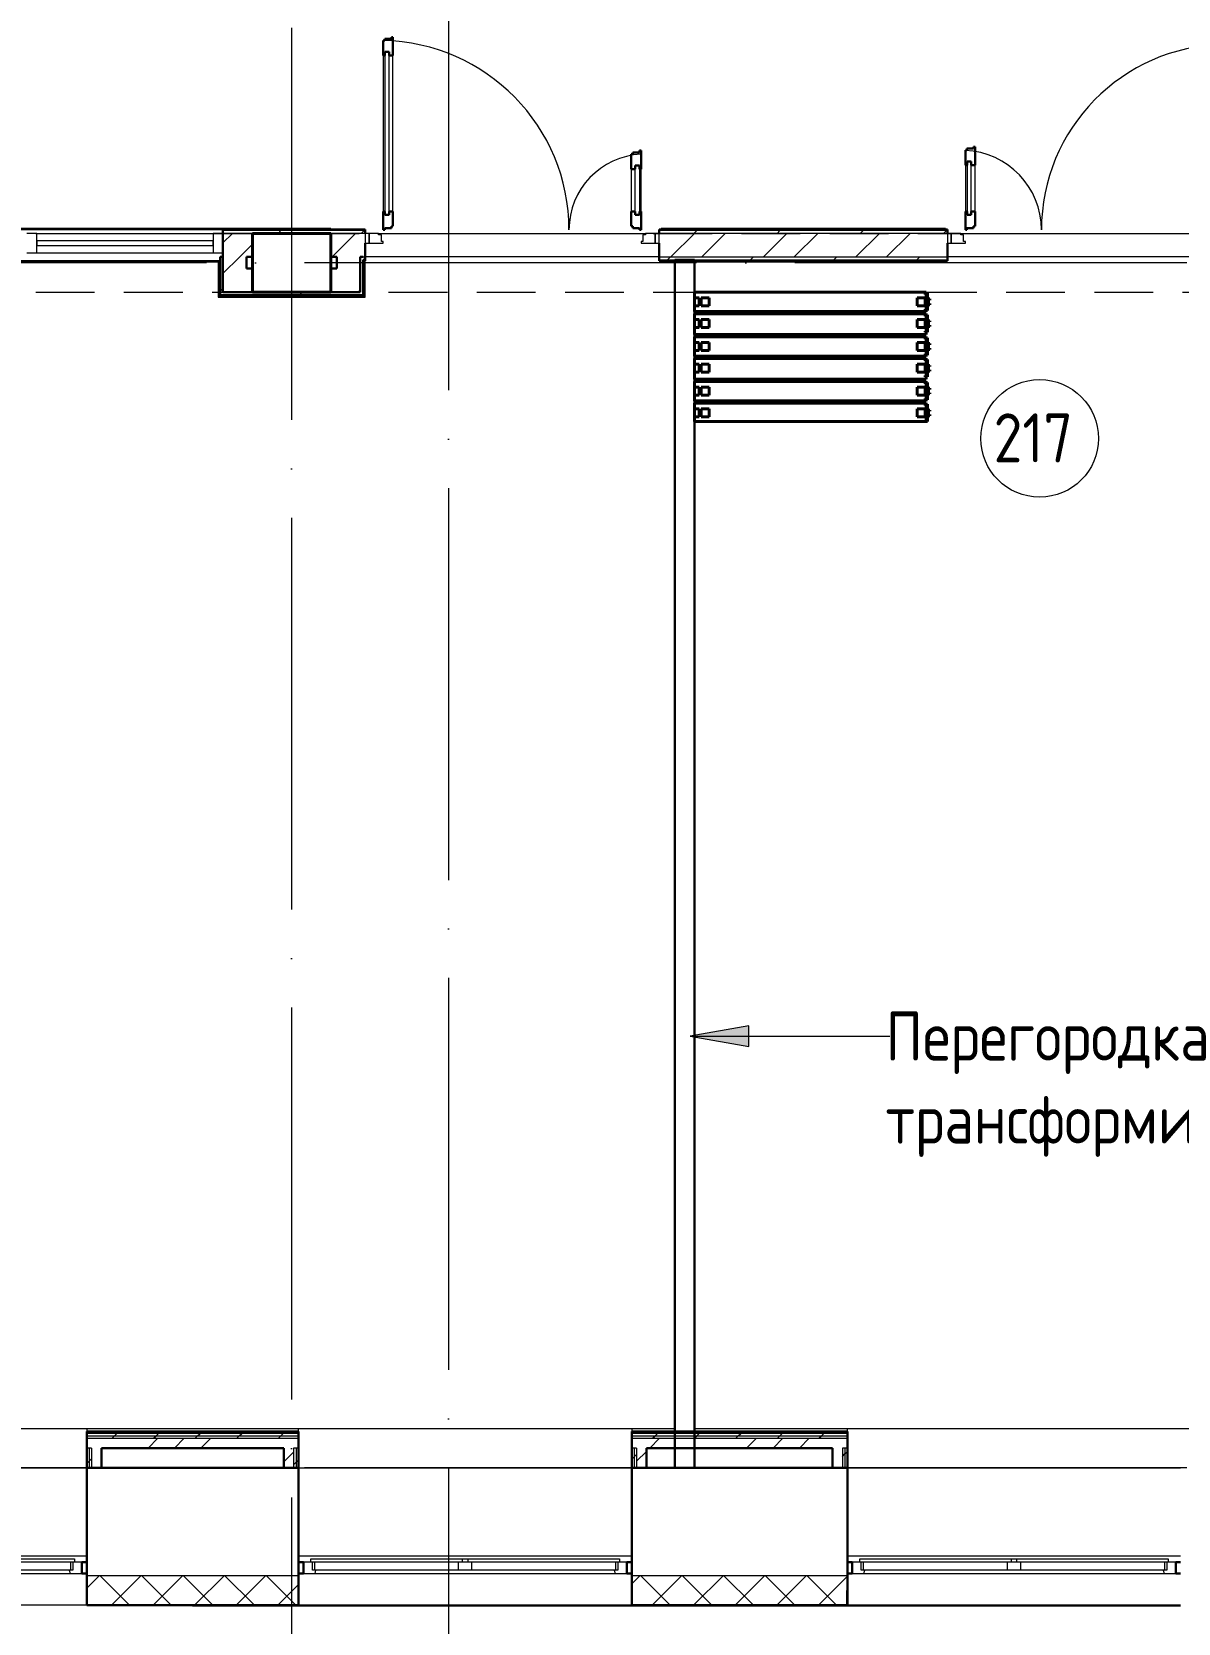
# Model space of a CAD drawing. Header units: millimetres. Extents: x -88595 to 880822, y -1054509 to -148035.
# Drawn here: x 306838 to 312686, y -283645 to -275523 of the extents above; entities that cross this region are included whole.
import ezdxf

# ---------------------------------------------------------------- set-up
doc = ezdxf.new("R2010")
doc.units = ezdxf.units.MM
doc.linetypes.add('ADSK_Линия сетки', pattern=[25, 20, -2.5, 0, -2.5])
doc.linetypes.add('ADSK_Сверху', pattern=[4.5, 3, -1.5])
for name, color, linetype, lineweight in [('_ Окна', 7, 'Continuous', 30), ('Аннотация', 7, 'Continuous', 20), ('Витраж', 7, 'Continuous', 9), ('Двери', 7, 'Continuous', 9), ('Линии', 7, 'Continuous', 9), ('Марки помещений', 7, 'Continuous', 20), ('Несущие колонны', 7, 'Continuous', 18), ('Обобщенные модели', 7, 'Continuous', 18), ('Оборудование', 7, 'Continuous', 18), ('Ограждение', 7, 'Continuous', 9), ('Окна', 7, 'Continuous', 9), ('Оси', 7, 'Continuous', 9), ('Панели витража', 7, 'Continuous', 9), ('Стены внутренние', 7, 'Continuous', 18), ('Стены наружные', 7, 'Continuous', 18), ('Стены штриховка', 7, 'Continuous', 9)]:
    doc.layers.add(name, color=color, linetype=linetype, lineweight=lineweight)
doc.layers.add('Двери открывание', color=7, linetype='Continuous', lineweight=9, true_color=0xc0c0c0)
doc.styles.add('GOST Common_2', font='GOST_Common.ttf', dxfattribs={"width": 0.9, "height": 350})

# ---------------------------------------------------------------- blocks, each defined once
blk = doc.blocks.new('2 этаж')
at = {"layer": 'Аннотация', "lineweight": 9}
blk.add_hatch(color=256, dxfattribs=at).paths.add_polyline_path([(339530.3, 647159), (339830.3, 647106.1), (339830.3, 647211.9)])
at = {"layer": '_ Окна', "lineweight": 18}
for p, q in [((336363.5, 644433.5), (336368.1, 644416.5)), ((336368.1, 644416.5), (336427.5, 644416.5)), ((336381.5, 644433.5), (336369.9, 644433.5)), ((336381.5, 644474.5), (336381.5, 644433.5)), ((336427.5, 644474.5), (336389.5, 644474.5)), ((336427.5, 644416.5), (336427.5, 644474.5)), ((337595.5, 644474.5), (337557.5, 644474.5)), ((337557.5, 644474.5), (337557.5, 644416.5)), ((337557.5, 644416.5), (337616.9, 644416.5)), ((337603.5, 644433.5), (337603.5, 644474.5)), ((337615.5, 644433.5), (337603.5, 644433.5)), ((337616.9, 644416.5), (337621.5, 644433.5)), ((339143.5, 644433.5), (339148.1, 644416.5)), ((339148.1, 644416.5), (339207.5, 644416.5)), ((339161.5, 644433.5), (339149.5, 644433.5)), ((339161.5, 644474.5), (339161.5, 644433.5)), ((339207.5, 644474.5), (339169.5, 644474.5)), ((339207.5, 644416.5), (339207.5, 644474.5)), ((340395.5, 644474.5), (340357.5, 644474.5)), ((340357.5, 644474.5), (340357.5, 644416.5)), ((340357.5, 644416.5), (340416.9, 644416.5)), ((340403.5, 644433.5), (340403.5, 644474.5)), ((340415.5, 644433.5), (340403.5, 644433.5)), ((340416.9, 644416.5), (340421.5, 644433.5)), ((341943.5, 644433.5), (341948.1, 644416.5)), ((341948.1, 644416.5), (342007.5, 644416.5)), ((341961.5, 644433.5), (341949.5, 644433.5)), ((341961.5, 644474.5), (341961.5, 644433.5)), ((342007.5, 644474.5), (341969.5, 644474.5)), ((342007.5, 644416.5), (342007.5, 644474.5))]:
    blk.add_line(p, q, dxfattribs=at)
at = {"layer": '_ Окна'}
for p, q in [((336452.5, 644474.5), (336427.5, 644474.5)), ((336427.5, 644474.5), (336427.5, 644416.5)), ((336427.5, 644416.5), (336452.5, 644416.5)), ((337557.5, 644474.5), (337532.5, 644474.5)), ((337532.5, 644416.5), (337557.5, 644416.5)), ((337557.5, 644416.5), (337557.5, 644474.5)), ((339232.5, 644474.5), (339207.5, 644474.5)), ((339207.5, 644474.5), (339207.5, 644416.5)), ((339207.5, 644416.5), (339232.5, 644416.5)), ((340357.5, 644474.5), (340332.5, 644474.5)), ((340332.5, 644416.5), (340357.5, 644416.5)), ((340357.5, 644416.5), (340357.5, 644474.5)), ((342032.5, 644474.5), (342007.5, 644474.5)), ((342007.5, 644474.5), (342007.5, 644416.5)), ((342007.5, 644416.5), (342032.5, 644416.5))]:
    blk.add_line(p, q, dxfattribs=at)
at = {"layer": 'Аннотация', "lineweight": 9}
for p, q in [((339830.3, 647211.9), (339530.3, 647159)), ((339830.3, 647106.1), (339830.3, 647211.9)), ((339530.3, 647159), (339830.3, 647106.1)), ((339530.3, 647159), (340550, 647159))]:
    blk.add_line(p, q, dxfattribs=at)
at = {"layer": 'Витраж', "lineweight": 18, "extrusion": (0, 0, -1)}
for p, q in [((336197.5, 651256.5), (336147.5, 651256.5)), ((336197.5, 651156.5), (336197.5, 651256.5)), ((336147.5, 651156.5), (336197.5, 651156.5))]:
    blk.add_line(p, q, dxfattribs=at)
at = {"layer": 'Витраж'}
for p, q in [((336197.5, 651256.5), (337097.5, 651256.5)), ((336197.5, 651156.5), (337097.5, 651156.5))]:
    blk.add_line(p, q, dxfattribs=at)
at = {"layer": 'Витраж', "lineweight": 18}
for p, q in [((337147.5, 651256.5), (337097.5, 651256.5)), ((337097.5, 651256.5), (337097.5, 651156.5)), ((337147.5, 651156.5), (337147.5, 651256.5)), ((337097.5, 651156.5), (337147.5, 651156.5))]:
    blk.add_line(p, q, dxfattribs=at)
at = {"layer": 'Двери', "lineweight": 30}
for p, q in [((337972.5, 652240.5), (337964.5, 652240.5)), ((337964.5, 652240.5), (337964.5, 652164.5)), ((338006.5, 652249.5), (337972.5, 652249.5)), ((337972.5, 652249.5), (337972.5, 652240.5)), ((338014.5, 652258.5), (338006.5, 652258.5)), ((338006.5, 652258.5), (338006.5, 652249.5)), ((338014.5, 652164.5), (338014.5, 652258.5)), ((337973.5, 652164.5), (337964.5, 652164.5)), ((337973.5, 652182.5), (337973.5, 652164.5)), ((337994.5, 652182.5), (337973.5, 652182.5)), ((337994.5, 652164.5), (337994.5, 652182.5)), ((338014.5, 652164.5), (337994.5, 652164.5)), ((339238.5, 651660.5), (339230.5, 651660.5)), ((339230.5, 651660.5), (339230.5, 651584.5)), ((339272.5, 651669.5), (339238.5, 651669.5)), ((339238.5, 651669.5), (339238.5, 651660.5)), ((339280.5, 651678.5), (339272.5, 651678.5)), ((339272.5, 651678.5), (339272.5, 651669.5)), ((339280.5, 651584.5), (339280.5, 651678.5)), ((340942.5, 651680.5), (340934.5, 651680.5)), ((340934.5, 651680.5), (340934.5, 651604.5)), ((340976.5, 651689.5), (340942.5, 651689.5)), ((340942.5, 651689.5), (340942.5, 651680.5)), ((340984.5, 651698.5), (340976.5, 651698.5)), ((340976.5, 651698.5), (340976.5, 651689.5)), ((340984.5, 651604.5), (340984.5, 651698.5)), ((339230.5, 651584.5), (339250.5, 651584.5)), ((339250.5, 651584.5), (339250.5, 651602.5)), ((339250.5, 651602.5), (339271.5, 651602.5)), ((339271.5, 651602.5), (339271.5, 651584.5)), ((339271.5, 651584.5), (339280.5, 651584.5)), ((340943.5, 651604.5), (340934.5, 651604.5)), ((340943.5, 651622.5), (340943.5, 651604.5)), ((340964.5, 651622.5), (340943.5, 651622.5)), ((340964.5, 651604.5), (340964.5, 651622.5)), ((340984.5, 651604.5), (340964.5, 651604.5)), ((337964.5, 651368.5), (337964.5, 651274.5)), ((337973.5, 651368.5), (337964.5, 651368.5)), ((337973.5, 651350.5), (337973.5, 651368.5)), ((337994.5, 651350.5), (337973.5, 651350.5)), ((337994.5, 651368.5), (337994.5, 651350.5)), ((338014.5, 651368.5), (337994.5, 651368.5)), ((338014.5, 651292.5), (338014.5, 651368.5)), ((339230.5, 651368.5), (339230.5, 651292.5)), ((339230.5, 651368.5), (339250.5, 651368.5)), ((339250.5, 651368.5), (339250.5, 651350.5)), ((339250.5, 651350.5), (339271.5, 651350.5)), ((339271.5, 651368.5), (339280.5, 651368.5)), ((339271.5, 651350.5), (339271.5, 651368.5)), ((339280.5, 651274.5), (339280.5, 651368.5)), ((340934.5, 651368.5), (340934.5, 651274.5)), ((340943.5, 651368.5), (340934.5, 651368.5)), ((340943.5, 651350.5), (340943.5, 651368.5)), ((340964.5, 651350.5), (340943.5, 651350.5)), ((340964.5, 651368.5), (340964.5, 651350.5)), ((340984.5, 651368.5), (340964.5, 651368.5)), ((340984.5, 651292.5), (340984.5, 651368.5)), ((337964.5, 651274.5), (337972.5, 651274.5)), ((337972.5, 651274.5), (337972.5, 651283.5)), ((337972.5, 651283.5), (338006.5, 651283.5)), ((338006.5, 651283.5), (338006.5, 651292.5)), ((338006.5, 651292.5), (338014.5, 651292.5)), ((339230.5, 651292.5), (339238.5, 651292.5)), ((339238.5, 651292.5), (339238.5, 651283.5)), ((339238.5, 651283.5), (339272.5, 651283.5)), ((339272.5, 651283.5), (339272.5, 651274.5)), ((339272.5, 651274.5), (339280.5, 651274.5)), ((340934.5, 651274.5), (340942.5, 651274.5)), ((340942.5, 651274.5), (340942.5, 651283.5)), ((340942.5, 651283.5), (340976.5, 651283.5)), ((340976.5, 651283.5), (340976.5, 651292.5)), ((340976.5, 651292.5), (340984.5, 651292.5))]:
    blk.add_line(p, q, dxfattribs=at)
at = {"layer": 'Двери'}
for p, q in [((337964.5, 652164.5), (337964.5, 651368.5)), ((337973.5, 652182.5), (337973.5, 651350.5)), ((337994.5, 652182.5), (337973.5, 652182.5)), ((337994.5, 651350.5), (337994.5, 652182.5)), ((338014.5, 651368.5), (338014.5, 652164.5)), ((339230.5, 651584.5), (339230.5, 651368.5)), ((339250.5, 651350.5), (339250.5, 651602.5)), ((339250.5, 651602.5), (339271.5, 651602.5)), ((339271.5, 651602.5), (339271.5, 651350.5)), ((339280.5, 651368.5), (339280.5, 651584.5)), ((340934.5, 651604.5), (340934.5, 651368.5)), ((340943.5, 651622.5), (340943.5, 651350.5)), ((340964.5, 651622.5), (340943.5, 651622.5)), ((340964.5, 651350.5), (340964.5, 651622.5)), ((340984.5, 651368.5), (340984.5, 651604.5)), ((337973.5, 651350.5), (337994.5, 651350.5)), ((339271.5, 651350.5), (339250.5, 651350.5)), ((340943.5, 651350.5), (340964.5, 651350.5)), ((337872.5, 651256.5), (337872.5, 651206.5)), ((337892.5, 651256.5), (337872.5, 651256.5)), ((337892.5, 651206.5), (337892.5, 651256.5)), ((337941.5, 651256.5), (337892.5, 651256.5)), ((337892.5, 651256.5), (337892.5, 651206.5)), ((337941.5, 651248.5), (337941.5, 651256.5)), ((337955.5, 651248.5), (337941.5, 651248.5)), ((337955.5, 651214.5), (337955.5, 651248.5)), ((339303.5, 651248.5), (339289.5, 651248.5)), ((339289.5, 651248.5), (339289.5, 651214.5)), ((339303.5, 651256.5), (339303.5, 651248.5)), ((339352.5, 651256.5), (339303.5, 651256.5)), ((339372.5, 651256.5), (339352.5, 651256.5)), ((339352.5, 651256.5), (339352.5, 651206.5)), ((339352.5, 651206.5), (339352.5, 651256.5)), ((339372.5, 651206.5), (339372.5, 651256.5)), ((340842.5, 651256.5), (340842.5, 651206.5)), ((340862.5, 651256.5), (340842.5, 651256.5)), ((340862.5, 651206.5), (340862.5, 651256.5)), ((340911.5, 651256.5), (340862.5, 651256.5)), ((340862.5, 651256.5), (340862.5, 651206.5)), ((340911.5, 651248.5), (340911.5, 651256.5)), ((340925.5, 651248.5), (340911.5, 651248.5)), ((340925.5, 651214.5), (340925.5, 651248.5)), ((337872.5, 651206.5), (337892.5, 651206.5)), ((337892.5, 651206.5), (337964.5, 651206.5)), ((337964.5, 651214.5), (337955.5, 651214.5)), ((337964.5, 651206.5), (337964.5, 651214.5)), ((339289.5, 651214.5), (339280.5, 651214.5)), ((339280.5, 651214.5), (339280.5, 651206.5)), ((339280.5, 651206.5), (339352.5, 651206.5)), ((339352.5, 651206.5), (339372.5, 651206.5)), ((340842.5, 651206.5), (340862.5, 651206.5)), ((340862.5, 651206.5), (340934.5, 651206.5)), ((340934.5, 651214.5), (340925.5, 651214.5)), ((340934.5, 651206.5), (340934.5, 651214.5))]:
    blk.add_line(p, q, dxfattribs=at)
at = {"layer": 'Двери открывание'}
for centre, radius, start, end in [((337946.5, 651274.5), 966, 0, 88.93231), ((342268.5, 651274.5), 946, 91.09026, 180), ((339298.5, 651274.5), 386, 92.67279, 180), ((340916.5, 651274.5), 406, 0, 87.45896)]:
    blk.add_arc(centre, radius, start, end, dxfattribs=at)
at = {"layer": 'Линии', "linetype": 'ADSK_Сверху', "ltscale": 100}
for p, q in [((311892.5, 651256.5), (345102.5, 651256.5)), ((311892.5, 650956.5), (345102.5, 650956.5))]:
    blk.add_line(p, q, dxfattribs=at)
at = {"layer": 'Марки помещений'}
blk.add_circle((341313.5, 650209.9), 300, dxfattribs=at)
at = {"layer": 'Несущие колонны', "lineweight": 40}
for p, q in [((337297.5, 651256.5), (337697.5, 651256.5)), ((337297.5, 650956.5), (337297.5, 651256.5)), ((337697.5, 651256.5), (337297.5, 651256.5)), ((337697.5, 651256.5), (337697.5, 650956.5)), ((337297.5, 651136.5), (337297.5, 650956.5)), ((337697.5, 650956.5), (337697.5, 651136.5)), ((337697.5, 650956.5), (337297.5, 650956.5)), ((337297.5, 650956.5), (337697.5, 650956.5))]:
    blk.add_line(p, q, dxfattribs=at)
at = {"layer": 'Несущие колонны'}
for p, q in [((337297.5, 651256.5), (337297.5, 651136.5)), ((337697.5, 651136.5), (337697.5, 651256.5))]:
    blk.add_line(p, q, dxfattribs=at)
at = {"layer": 'Обобщенные модели', "lineweight": 40}
for p, q in [((339552.5, 650956.5), (339552.5, 650857.2)), ((340735, 650956.5), (339552.5, 650956.5)), ((339575.9, 650927.3), (339552.5, 650927.3)), ((339552.5, 650927.3), (339552.5, 650886.4)), ((339575.9, 650886.4), (339575.9, 650927.3)), ((339628.4, 650927.3), (339587.5, 650927.3)), ((339587.5, 650927.3), (339587.5, 650886.4)), ((339628.4, 650886.4), (339628.4, 650927.3)), ((340729.1, 650927.3), (340688.2, 650927.3)), ((340688.2, 650927.3), (340688.2, 650886.4)), ((340740.8, 650950.7), (340729.1, 650950.7)), ((340729.1, 650950.7), (340729.1, 650944.8)), ((340729.1, 650944.8), (340735, 650944.8)), ((340729.1, 650886.4), (340729.1, 650927.3)), ((340735, 650857.2), (340735, 650956.5)), ((340735, 650944.8), (340735, 650868.9)), ((340740.8, 650921.5), (340740.8, 650950.7)), ((340752.5, 650921.5), (340740.8, 650921.5)), ((340746.7, 650898.1), (340746.7, 650915.6)), ((340746.7, 650915.6), (340752.5, 650915.6)), ((340752.5, 650898.1), (340746.7, 650898.1)), ((340752.5, 650915.6), (340752.5, 650921.5)), ((340752.5, 650892.3), (340752.5, 650898.1)), ((339552.5, 650886.4), (339575.9, 650886.4)), ((339552.5, 650857.2), (340735, 650857.2)), ((340735, 650845.5), (339552.5, 650845.5)), ((339552.5, 650845.5), (339552.5, 650740.4)), ((339575.9, 650816.3), (339552.5, 650816.3)), ((339552.5, 650816.3), (339552.5, 650775.4)), ((339575.9, 650775.4), (339575.9, 650816.3)), ((339587.5, 650886.4), (339628.4, 650886.4)), ((339628.4, 650816.3), (339587.5, 650816.3)), ((339587.5, 650816.3), (339587.5, 650775.4)), ((339628.4, 650775.4), (339628.4, 650816.3)), ((340688.2, 650886.4), (340729.1, 650886.4)), ((340729.1, 650816.3), (340688.2, 650816.3)), ((340688.2, 650816.3), (340688.2, 650775.4)), ((340735, 650868.9), (340729.1, 650868.9)), ((340729.1, 650868.9), (340729.1, 650863)), ((340729.1, 650863), (340740.8, 650863)), ((340740.8, 650839.7), (340729.1, 650839.7)), ((340729.1, 650839.7), (340729.1, 650833.8)), ((340729.1, 650833.8), (340735, 650833.8)), ((340729.1, 650775.4), (340729.1, 650816.3)), ((340735, 650740.4), (340735, 650845.5)), ((340735, 650833.8), (340735, 650757.9)), ((340740.8, 650863), (340740.8, 650892.3)), ((340740.8, 650892.3), (340752.5, 650892.3)), ((340740.8, 650810.5), (340740.8, 650839.7)), ((339552.5, 650775.4), (339575.9, 650775.4)), ((339552.5, 650740.4), (340735, 650740.4)), ((339587.5, 650775.4), (339628.4, 650775.4)), ((340688.2, 650775.4), (340729.1, 650775.4)), ((340735, 650757.9), (340729.1, 650757.9)), ((340729.1, 650757.9), (340729.1, 650752.1)), ((340729.1, 650752.1), (340740.8, 650752.1)), ((340752.5, 650810.5), (340740.8, 650810.5)), ((340740.8, 650752.1), (340740.8, 650781.3)), ((340740.8, 650781.3), (340752.5, 650781.3)), ((340746.7, 650787.1), (340746.7, 650804.6)), ((340746.7, 650804.6), (340752.5, 650804.6)), ((340752.5, 650787.1), (340746.7, 650787.1)), ((340752.5, 650804.6), (340752.5, 650810.5)), ((340752.5, 650781.3), (340752.5, 650787.1)), ((340735, 650728.7), (339552.5, 650728.7)), ((339552.5, 650728.7), (339552.5, 650629.4)), ((339575.9, 650699.5), (339552.5, 650699.5)), ((339552.5, 650699.5), (339552.5, 650658.6)), ((339552.5, 650658.6), (339575.9, 650658.6)), ((339575.9, 650658.6), (339575.9, 650699.5)), ((339628.4, 650699.5), (339587.5, 650699.5)), ((339587.5, 650699.5), (339587.5, 650658.6)), ((339587.5, 650658.6), (339628.4, 650658.6)), ((339628.4, 650658.6), (339628.4, 650699.5)), ((340729.1, 650699.5), (340688.2, 650699.5)), ((340688.2, 650699.5), (340688.2, 650658.6)), ((340688.2, 650658.6), (340729.1, 650658.6)), ((340740.8, 650722.8), (340729.1, 650722.8)), ((340729.1, 650722.8), (340729.1, 650717)), ((340729.1, 650717), (340735, 650717)), ((340729.1, 650658.6), (340729.1, 650699.5)), ((340735, 650629.4), (340735, 650728.7)), ((340735, 650717), (340735, 650641.1)), ((340740.8, 650693.6), (340740.8, 650722.8)), ((340752.5, 650693.6), (340740.8, 650693.6)), ((340740.8, 650635.2), (340740.8, 650664.4)), ((340740.8, 650664.4), (340752.5, 650664.4)), ((340746.7, 650670.3), (340746.7, 650687.8)), ((340746.7, 650687.8), (340752.5, 650687.8)), ((340752.5, 650670.3), (340746.7, 650670.3)), ((340752.5, 650687.8), (340752.5, 650693.6)), ((340752.5, 650664.4), (340752.5, 650670.3)), ((339552.5, 650629.4), (340735, 650629.4)), ((339552.5, 650617.7), (339552.5, 650512.6)), ((340735, 650617.7), (339552.5, 650617.7)), ((339575.9, 650588.5), (339552.5, 650588.5)), ((339552.5, 650588.5), (339552.5, 650547.6)), ((339575.9, 650547.6), (339575.9, 650588.5)), ((339628.4, 650588.5), (339587.5, 650588.5)), ((339587.5, 650588.5), (339587.5, 650547.6)), ((339628.4, 650547.6), (339628.4, 650588.5)), ((340729.1, 650588.5), (340688.2, 650588.5)), ((340688.2, 650588.5), (340688.2, 650547.6)), ((340735, 650641.1), (340729.1, 650641.1)), ((340729.1, 650641.1), (340729.1, 650635.2)), ((340729.1, 650635.2), (340740.8, 650635.2)), ((340740.8, 650611.9), (340729.1, 650611.9)), ((340729.1, 650611.9), (340729.1, 650606)), ((340729.1, 650606), (340735, 650606)), ((340729.1, 650547.6), (340729.1, 650588.5)), ((340735, 650512.6), (340735, 650617.7)), ((340735, 650606), (340735, 650530.1)), ((340740.8, 650582.7), (340740.8, 650611.9)), ((340752.5, 650582.7), (340740.8, 650582.7)), ((340746.7, 650559.3), (340746.7, 650576.8)), ((340746.7, 650576.8), (340752.5, 650576.8)), ((340752.5, 650576.8), (340752.5, 650582.7)), ((339552.5, 650547.6), (339575.9, 650547.6)), ((339552.5, 650512.6), (340735, 650512.6)), ((340735, 650500.9), (339552.5, 650500.9)), ((339552.5, 650500.9), (339552.5, 650401.6)), ((339587.5, 650547.6), (339628.4, 650547.6)), ((340688.2, 650547.6), (340729.1, 650547.6)), ((340735, 650530.1), (340729.1, 650530.1)), ((340729.1, 650530.1), (340729.1, 650524.2)), ((340729.1, 650524.2), (340740.8, 650524.2)), ((340740.8, 650495), (340729.1, 650495)), ((340729.1, 650495), (340729.1, 650489.2)), ((340735, 650401.6), (340735, 650500.9)), ((340740.8, 650524.2), (340740.8, 650553.4)), ((340740.8, 650553.4), (340752.5, 650553.4)), ((340740.8, 650465.8), (340740.8, 650495)), ((340752.5, 650559.3), (340746.7, 650559.3)), ((340752.5, 650553.4), (340752.5, 650559.3)), ((339575.9, 650471.7), (339552.5, 650471.7)), ((339552.5, 650471.7), (339552.5, 650430.8)), ((339552.5, 650430.8), (339575.9, 650430.8)), ((339575.9, 650430.8), (339575.9, 650471.7)), ((339628.4, 650471.7), (339587.5, 650471.7)), ((339587.5, 650471.7), (339587.5, 650430.8)), ((339587.5, 650430.8), (339628.4, 650430.8)), ((339628.4, 650430.8), (339628.4, 650471.7)), ((340729.1, 650471.7), (340688.2, 650471.7)), ((340688.2, 650471.7), (340688.2, 650430.8)), ((340688.2, 650430.8), (340729.1, 650430.8)), ((340729.1, 650489.2), (340735, 650489.2)), ((340729.1, 650430.8), (340729.1, 650471.7)), ((340735, 650413.3), (340729.1, 650413.3)), ((340729.1, 650413.3), (340729.1, 650407.4)), ((340735, 650489.2), (340735, 650413.3)), ((340752.5, 650465.8), (340740.8, 650465.8)), ((340740.8, 650407.4), (340740.8, 650436.6)), ((340740.8, 650436.6), (340752.5, 650436.6)), ((340746.7, 650442.5), (340746.7, 650460)), ((340746.7, 650460), (340752.5, 650460)), ((340752.5, 650442.5), (340746.7, 650442.5)), ((340752.5, 650460), (340752.5, 650465.8)), ((340752.5, 650436.6), (340752.5, 650442.5)), ((339552.5, 650401.6), (340735, 650401.6)), ((340735, 650389.9), (339552.5, 650389.9)), ((339552.5, 650389.9), (339552.5, 650296.4)), ((339575.9, 650360.7), (339552.5, 650360.7)), ((339552.5, 650360.7), (339552.5, 650319.8)), ((339575.9, 650319.8), (339575.9, 650360.7)), ((339628.4, 650360.7), (339587.5, 650360.7)), ((339587.5, 650360.7), (339587.5, 650319.8)), ((339628.4, 650319.8), (339628.4, 650360.7)), ((340729.1, 650360.7), (340688.2, 650360.7)), ((340688.2, 650360.7), (340688.2, 650319.8)), ((340729.1, 650407.4), (340740.8, 650407.4)), ((340740.8, 650384), (340729.1, 650384)), ((340729.1, 650384), (340729.1, 650378.2)), ((340729.1, 650378.2), (340735, 650378.2)), ((340729.1, 650319.8), (340729.1, 650360.7)), ((340735, 650296.4), (340735, 650389.9)), ((340735, 650378.2), (340735, 650302.3)), ((340740.8, 650354.8), (340740.8, 650384)), ((340752.5, 650354.8), (340740.8, 650354.8)), ((340746.7, 650331.5), (340746.7, 650349)), ((340746.7, 650349), (340752.5, 650349)), ((340752.5, 650331.5), (340746.7, 650331.5)), ((340752.5, 650349), (340752.5, 650354.8)), ((340752.5, 650325.6), (340752.5, 650331.5)), ((339552.5, 650319.8), (339575.9, 650319.8)), ((339552.5, 650296.4), (340735, 650296.4)), ((339587.5, 650319.8), (339628.4, 650319.8)), ((340688.2, 650319.8), (340729.1, 650319.8)), ((340735, 650302.3), (340729.1, 650302.3)), ((340729.1, 650302.3), (340729.1, 650296.4)), ((340729.1, 650296.4), (340740.8, 650296.4)), ((340740.8, 650296.4), (340740.8, 650325.6)), ((340740.8, 650325.6), (340752.5, 650325.6))]:
    blk.add_line(p, q, dxfattribs=at)
at = {"layer": 'Ограждение'}
for p, q in [((337697.5, 651281.5), (334092.5, 651281.5)), ((337697.5, 651281.5), (337697.5, 651276.5)), ((339382.5, 651276.5), (339382.5, 651281.5)), ((340832.5, 651281.5), (339382.5, 651281.5)), ((340832.5, 651281.5), (340832.5, 651276.5)), ((334127.5, 651111.5), (337122.5, 651111.5)), ((337122.5, 651111.5), (337127.5, 651116.5)), ((337122.5, 651111.5), (337122.5, 650931.5)), ((337872.5, 650931.5), (337872.5, 651116.5)), ((339382.5, 651111.5), (339382.5, 651116.5)), ((339382.5, 651111.5), (339452.5, 651111.5)), ((339552.5, 651111.5), (340832.5, 651111.5)), ((340832.5, 651116.5), (340832.5, 651111.5)), ((337122.5, 650931.5), (337127.5, 650936.5)), ((337122.5, 650931.5), (337872.5, 650931.5)), ((337872.5, 650931.5), (337867.5, 650936.5)), ((334122.5, 645156.5), (339452.5, 645156.5)), ((334752.5, 645156.5), (336452.5, 645156.5)), ((336452.5, 645156.5), (336452.5, 645141.5)), ((337532.5, 645141.5), (337532.5, 645156.5)), ((337532.5, 645156.5), (339232.5, 645156.5)), ((339232.5, 645156.5), (339232.5, 645141.5)), ((339552.5, 645156.5), (345082.5, 645156.5)), ((340332.5, 645141.5), (340332.5, 645156.5)), ((340332.5, 645156.5), (342032.5, 645156.5)), ((334752.5, 644956.5), (336452.5, 644956.5)), ((337532.5, 644956.5), (339232.5, 644956.5)), ((340332.5, 644956.5), (342032.5, 644956.5)), ((334752.5, 644506.5), (336452.5, 644506.5)), ((337532.5, 644506.5), (339232.5, 644506.5)), ((340332.5, 644506.5), (342032.5, 644506.5))]:
    blk.add_line(p, q, dxfattribs=at)
at = {"layer": 'Окна'}
for p, q in [((335617.5, 644491.5), (336389.5, 644491.5)), ((336389.5, 644491.5), (336389.5, 644474.5)), ((337595.5, 644491.5), (338367.5, 644491.5)), ((337595.5, 644474.5), (337595.5, 644491.5)), ((338367.5, 644491.5), (338397.5, 644491.5)), ((338367.5, 644491.5), (338367.5, 644474.5)), ((338397.5, 644491.5), (339169.5, 644491.5)), ((338397.5, 644474.5), (338397.5, 644491.5)), ((339169.5, 644491.5), (339169.5, 644474.5)), ((340395.5, 644491.5), (341167.5, 644491.5)), ((340395.5, 644474.5), (340395.5, 644491.5)), ((341167.5, 644491.5), (341197.5, 644491.5)), ((341167.5, 644491.5), (341167.5, 644474.5)), ((341197.5, 644491.5), (341969.5, 644491.5)), ((341197.5, 644474.5), (341197.5, 644491.5)), ((341969.5, 644491.5), (341969.5, 644474.5)), ((334836.9, 644416.5), (336368.1, 644416.5)), ((336389.5, 644474.5), (335617.5, 644474.5)), ((336369.5, 644433.5), (335637.5, 644433.5)), ((336369.5, 644474.5), (336369.5, 644433.5)), ((338367.5, 644474.5), (337595.5, 644474.5)), ((337615.5, 644433.5), (337615.5, 644474.5)), ((338347.5, 644433.5), (337615.5, 644433.5)), ((337616.9, 644416.5), (339148.1, 644416.5)), ((338347.5, 644474.5), (338347.5, 644433.5)), ((338417.5, 644433.5), (338347.5, 644433.5)), ((338397.5, 644474.5), (338367.5, 644474.5)), ((339169.5, 644474.5), (338397.5, 644474.5)), ((338417.5, 644433.5), (338417.5, 644474.5)), ((339149.5, 644433.5), (338417.5, 644433.5)), ((339149.5, 644474.5), (339149.5, 644433.5)), ((341167.5, 644474.5), (340395.5, 644474.5)), ((340415.5, 644433.5), (340415.5, 644474.5)), ((341147.5, 644433.5), (340415.5, 644433.5)), ((340416.9, 644416.5), (341948.1, 644416.5)), ((341147.5, 644474.5), (341147.5, 644433.5)), ((341217.5, 644433.5), (341147.5, 644433.5)), ((341197.5, 644474.5), (341167.5, 644474.5)), ((341969.5, 644474.5), (341197.5, 644474.5)), ((341217.5, 644433.5), (341217.5, 644474.5)), ((341949.5, 644433.5), (341217.5, 644433.5)), ((341949.5, 644474.5), (341949.5, 644433.5))]:
    blk.add_line(p, q, dxfattribs=at)
at = {"layer": 'Оси', "linetype": 'ADSK_Линия сетки', "ltscale": 100}
for p, q in [((337497.5, 697307.1), (337497.5, 632600.4)), ((338297.5, 662456.5), (338297.5, 631330.4)), ((364564.8, 651106.5), (287587.4, 651106.5)), ((364564.8, 644956.5), (287625.2, 644956.5))]:
    blk.add_line(p, q, dxfattribs=at)
at = {"layer": 'Панели витража', "lineweight": 18}
for p, q in [((337097.5, 651219), (336197.5, 651219)), ((336197.5, 651219), (336197.5, 651194)), ((336197.5, 651194), (337097.5, 651194)), ((337097.5, 651194), (337097.5, 651219))]:
    blk.add_line(p, q, dxfattribs=at)
at = {"layer": 'Стены внутренние', "lineweight": 30}
for p, q in [((336452.5, 644956.5), (336452.5, 644254.5)), ((337457.5, 644956.5), (336527.5, 644956.5)), ((337532.5, 644254.5), (337532.5, 644956.5)), ((339232.5, 644956.5), (339232.5, 644254.5)), ((340257.5, 644956.5), (339307.5, 644956.5)), ((340332.5, 644254.5), (340332.5, 644956.5)), ((336452.5, 644254.5), (337532.5, 644254.5)), ((339232.5, 644254.5), (340332.5, 644254.5))]:
    blk.add_line(p, q, dxfattribs=at)
at = {"layer": 'Стены внутренние'}
for p, q in [((336452.5, 644406.5), (337532.5, 644406.5)), ((339232.5, 644406.5), (340332.5, 644406.5)), ((336452.5, 644254.5), (334752.5, 644254.5)), ((339232.5, 644254.5), (337532.5, 644254.5)), ((342032.5, 644254.5), (340332.5, 644254.5))]:
    blk.add_line(p, q, dxfattribs=at)
at = {"layer": 'Стены внутренние', "linetype": 'Continuous', "lineweight": 9}
for p, q in [((336452.5, 644341), (336518, 644406.5)), ((336669.6, 644256.5), (336519.6, 644406.5)), ((336580.1, 644256.5), (336730.1, 644406.5)), ((336881.7, 644256.5), (336731.7, 644406.5)), ((336792.2, 644256.5), (336942.2, 644406.5)), ((337093.8, 644256.5), (336943.8, 644406.5)), ((337004.4, 644256.5), (337154.4, 644406.5)), ((337305.9, 644256.5), (337155.9, 644406.5)), ((337216.5, 644256.5), (337366.5, 644406.5)), ((337518.1, 644256.5), (337368.1, 644406.5)), ((339232.5, 644363.3), (339275.7, 644406.5)), ((339427.3, 644256.5), (339277.3, 644406.5)), ((339337.8, 644256.5), (339487.8, 644406.5)), ((339639.4, 644256.5), (339489.4, 644406.5)), ((339549.9, 644256.5), (339699.9, 644406.5)), ((339851.5, 644256.5), (339701.5, 644406.5)), ((339762.1, 644256.5), (339912.1, 644406.5)), ((340063.7, 644256.5), (339913.7, 644406.5)), ((339974.2, 644256.5), (340124.2, 644406.5)), ((340275.8, 644256.5), (340125.8, 644406.5)), ((340186.3, 644256.5), (340332.5, 644402.7)), ((337428.6, 644256.5), (337532.5, 644360.4)), ((336457.4, 644256.5), (336454.5, 644259.4)), ((339345.5, 644254.5), (339345.5, 644254.5)), ((339954, 644254.5), (339952.8, 644256.5)), ((340188.3, 644255), (340187.4, 644256.5))]:
    blk.add_line(p, q, dxfattribs=at)
at = {"layer": 'Стены наружные'}
for p, q in [((334247.5, 651276.5), (337147.5, 651276.5)), ((337297.5, 651136.5), (337297.5, 651256.5)), ((337697.5, 651256.5), (337697.5, 651136.5)), ((337941.5, 651256.5), (339303.5, 651256.5)), ((340911.5, 651256.5), (342273.5, 651256.5)), ((337127.5, 651116.5), (334247.5, 651116.5)), ((339372.5, 651136.5), (337872.5, 651136.5)), ((342342.5, 651136.5), (340842.5, 651136.5)), ((336992.5, 644249.5), (336992.5, 644254.5)), ((342032.5, 644249.5), (336992.5, 644249.5)), ((337532.5, 644254.5), (339232.5, 644254.5)), ((337532.5, 644254.5), (337532.5, 644249.5)), ((339232.5, 644249.5), (339232.5, 644254.5)), ((339817.5, 644249.5), (339817.5, 644254.5)), ((340332.5, 644254.5), (340332.5, 644249.5))]:
    blk.add_line(p, q, dxfattribs=at)
at = {"layer": 'Стены наружные', "lineweight": 30}
for p, q in [((337147.5, 650956.5), (337147.5, 651276.5)), ((337872.5, 651276.5), (337147.5, 651276.5)), ((337297.5, 651256.5), (337697.5, 651256.5)), ((337872.5, 651256.5), (337872.5, 651276.5)), ((339372.5, 651276.5), (339372.5, 651256.5)), ((340842.5, 651276.5), (339372.5, 651276.5)), ((340842.5, 651256.5), (340842.5, 651276.5)), ((337872.5, 651116.5), (337872.5, 651206.5)), ((339372.5, 651206.5), (339372.5, 651116.5)), ((340842.5, 651116.5), (340842.5, 651206.5)), ((337132.5, 651116.5), (337127.5, 651116.5)), ((337127.5, 651116.5), (337127.5, 650936.5)), ((337147.5, 651136.5), (337132.5, 651136.5)), ((337132.5, 650941.5), (337132.5, 651136.5)), ((337267.5, 651136.5), (337297.5, 651136.5)), ((337267.5, 651076.5), (337267.5, 651136.5)), ((337297.5, 651076.5), (337267.5, 651076.5)), ((337297.5, 650956.5), (337297.5, 651076.5)), ((337697.5, 651136.5), (337727.5, 651136.5)), ((337727.5, 651076.5), (337697.5, 651076.5)), ((337697.5, 651076.5), (337697.5, 650956.5)), ((337727.5, 651136.5), (337727.5, 651076.5)), ((337847.5, 651136.5), (337862.5, 651136.5)), ((337847.5, 650956.5), (337847.5, 651136.5)), ((337862.5, 651121.5), (337867.5, 651121.5)), ((337862.5, 650941.5), (337862.5, 651121.5)), ((337867.5, 651116.5), (337872.5, 651116.5)), ((337867.5, 650936.5), (337867.5, 651116.5)), ((339372.5, 651116.5), (340842.5, 651116.5)), ((339452.5, 651121.5), (339452.5, 644956.5)), ((339552.5, 651121.5), (339452.5, 651121.5)), ((339552.5, 644956.5), (339552.5, 651121.5)), ((337127.5, 650936.5), (337867.5, 650936.5)), ((337132.5, 650941.5), (337862.5, 650941.5)), ((337147.5, 650956.5), (337847.5, 650956.5)), ((337532.5, 645141.5), (336452.5, 645141.5)), ((336452.5, 645141.5), (336452.5, 645136.5)), ((336452.5, 645136.5), (336452.5, 644956.5)), ((336452.5, 645136.5), (337532.5, 645136.5)), ((337532.5, 645136.5), (336452.5, 645136.5)), ((337532.5, 645136.5), (337532.5, 645141.5)), ((337532.5, 644956.5), (337532.5, 645136.5)), ((340332.5, 645141.5), (339232.5, 645141.5)), ((339232.5, 645141.5), (339232.5, 645136.5)), ((339232.5, 645136.5), (339232.5, 644956.5)), ((339232.5, 645136.5), (340332.5, 645136.5)), ((340332.5, 645136.5), (339232.5, 645136.5)), ((340332.5, 645136.5), (340332.5, 645141.5)), ((340332.5, 644956.5), (340332.5, 645136.5)), ((336527.5, 645056.5), (337457.5, 645056.5)), ((336527.5, 644956.5), (336527.5, 645056.5)), ((337457.5, 645056.5), (337457.5, 644956.5)), ((339307.5, 645056.5), (340257.5, 645056.5)), ((339307.5, 644956.5), (339307.5, 645056.5)), ((340257.5, 645056.5), (340257.5, 644956.5)), ((336452.5, 644956.5), (336527.5, 644956.5)), ((337457.5, 644956.5), (337532.5, 644956.5)), ((339232.5, 644956.5), (339307.5, 644956.5)), ((340257.5, 644956.5), (340332.5, 644956.5))]:
    blk.add_line(p, q, dxfattribs=at)
at = {"layer": 'Стены наружные', "linetype": 'Continuous', "lineweight": 9}
for p, q in [((337147.5, 651208.6), (337195.5, 651256.5)), ((337160.4, 651271.5), (337165.4, 651276.5)), ((337231.1, 651271.5), (337236.1, 651276.5)), ((337301.8, 651271.5), (337306.8, 651276.5)), ((337372.6, 651271.5), (337377.6, 651276.5)), ((337428.3, 651256.5), (337443.3, 651271.5)), ((337443.3, 651271.5), (337448.3, 651276.5)), ((337514, 651271.5), (337519, 651276.5)), ((337584.7, 651271.5), (337589.7, 651276.5)), ((337655.4, 651271.5), (337660.4, 651276.5)), ((337704.1, 651136.5), (337824.1, 651256.5)), ((337726.1, 651271.5), (337731.1, 651276.5)), ((337796.8, 651271.5), (337801.8, 651276.5)), ((337852.5, 651256.5), (337867.5, 651271.5)), ((337867.5, 651271.5), (337872.5, 651276.5)), ((339423.2, 651271.5), (339428.2, 651276.5)), ((339432.8, 651136.5), (339552.8, 651256.5)), ((339493.9, 651271.5), (339498.9, 651276.5)), ((339549.6, 651256.5), (339564.6, 651271.5)), ((339564.6, 651271.5), (339569.6, 651276.5)), ((339589.9, 651136.5), (339709.9, 651256.5)), ((339635.3, 651271.5), (339640.3, 651276.5)), ((339706, 651271.5), (339711, 651276.5)), ((339776.7, 651271.5), (339781.7, 651276.5)), ((339847.4, 651271.5), (339852.4, 651276.5)), ((339904.2, 651136.5), (340024.2, 651256.5)), ((339918.1, 651271.5), (339923.1, 651276.5)), ((339973.9, 651256.5), (339988.9, 651271.5)), ((339988.9, 651271.5), (339993.9, 651276.5)), ((340059.6, 651271.5), (340064.6, 651276.5)), ((340061.4, 651136.5), (340181.4, 651256.5)), ((340130.3, 651271.5), (340135.3, 651276.5)), ((340201, 651271.5), (340206, 651276.5)), ((340271.7, 651271.5), (340276.7, 651276.5)), ((340342.4, 651271.5), (340347.4, 651276.5)), ((340375.7, 651136.5), (340495.7, 651256.5)), ((340398.1, 651256.5), (340413.1, 651271.5)), ((340413.1, 651271.5), (340418.1, 651276.5)), ((340483.8, 651271.5), (340488.8, 651276.5)), ((340532.9, 651136.5), (340652.9, 651256.5)), ((340554.5, 651271.5), (340559.5, 651276.5)), ((340625.3, 651271.5), (340630.3, 651276.5)), ((340696, 651271.5), (340701, 651276.5)), ((340766.7, 651271.5), (340771.7, 651276.5)), ((340822.4, 651256.5), (340837.4, 651271.5)), ((340837.4, 651271.5), (340842.4, 651276.5)), ((337232.6, 651136.5), (337297.5, 651201.4)), ((337127.5, 651097.2), (337132.5, 651102.2)), ((337147.5, 651051.4), (337232.6, 651136.5)), ((339409.6, 651116.5), (339414.6, 651121.5)), ((339414.6, 651121.5), (339429.6, 651136.5)), ((339480.3, 651116.5), (339485.3, 651121.5)), ((339551, 651116.5), (339556, 651121.5)), ((339621.7, 651116.5), (339626.7, 651121.5)), ((339692.4, 651116.5), (339697.4, 651121.5)), ((339763.1, 651116.5), (339768.1, 651121.5)), ((339833.9, 651116.5), (339838.9, 651121.5)), ((339838.9, 651121.5), (339853.9, 651136.5)), ((339904.6, 651116.5), (339909.6, 651121.5)), ((339975.3, 651116.5), (339980.3, 651121.5)), ((340046, 651116.5), (340051, 651121.5)), ((340116.7, 651116.5), (340121.7, 651121.5)), ((340187.4, 651116.5), (340192.4, 651121.5)), ((340258.1, 651116.5), (340263.1, 651121.5)), ((340263.1, 651121.5), (340278.1, 651136.5)), ((340328.8, 651116.5), (340333.8, 651121.5)), ((340399.5, 651116.5), (340404.5, 651121.5)), ((340470.3, 651116.5), (340475.3, 651121.5)), ((340541, 651116.5), (340546, 651121.5)), ((340611.7, 651116.5), (340616.7, 651121.5)), ((340682.4, 651116.5), (340687.4, 651121.5)), ((340687.4, 651121.5), (340702.4, 651136.5)), ((340753.1, 651116.5), (340758.1, 651121.5)), ((340823.8, 651116.5), (340828.8, 651121.5)), ((337127.5, 651026.4), (337132.5, 651031.4)), ((337862.5, 651054.3), (337867.5, 651059.3)), ((337862.5, 650983.6), (337867.5, 650988.6)), ((337127.5, 650955.7), (337132.5, 650960.7)), ((337132.5, 650960.7), (337147.5, 650975.7)), ((337179, 650936.5), (337184, 650941.5)), ((337249.7, 650936.5), (337254.7, 650941.5)), ((337320.4, 650936.5), (337325.4, 650941.5)), ((337391.1, 650936.5), (337396.1, 650941.5)), ((337461.8, 650936.5), (337466.8, 650941.5)), ((337532.5, 650936.5), (337537.5, 650941.5)), ((337537.5, 650941.5), (337552.5, 650956.5)), ((337603.2, 650936.5), (337608.2, 650941.5)), ((337674, 650936.5), (337679, 650941.5)), ((337744.7, 650936.5), (337749.7, 650941.5)), ((337815.4, 650936.5), (337820.4, 650941.5)), ((337838.4, 650956.5), (337847.5, 650965.6)), ((336470.2, 645136.5), (336475.2, 645141.5)), ((336540.9, 645136.5), (336545.9, 645141.5)), ((336594.1, 645119), (336606.6, 645131.5)), ((336611.6, 645136.5), (336616.6, 645141.5)), ((336682.3, 645136.5), (336687.3, 645141.5)), ((336753, 645136.5), (336758, 645141.5)), ((336806.2, 645119), (336818.7, 645131.5)), ((336818.7, 645131.5), (336823.7, 645136.5)), ((336823.7, 645136.5), (336828.7, 645141.5)), ((336894.4, 645136.5), (336899.4, 645141.5)), ((336965.1, 645136.5), (336970.1, 645141.5)), ((337018.3, 645119), (337030.8, 645131.5)), ((337035.8, 645136.5), (337040.8, 645141.5)), ((337106.5, 645136.5), (337111.5, 645141.5)), ((337177.3, 645136.5), (337182.3, 645141.5)), ((337230.5, 645119), (337243, 645131.5)), ((337243, 645131.5), (337248, 645136.5)), ((337248, 645136.5), (337253, 645141.5)), ((337318.7, 645136.5), (337323.7, 645141.5)), ((337389.4, 645136.5), (337394.4, 645141.5)), ((337442.6, 645119), (337455.1, 645131.5)), ((337460.1, 645136.5), (337465.1, 645141.5)), ((337530.8, 645136.5), (337532.5, 645138.2)), ((339232.5, 645141.1), (339232.9, 645141.5)), ((339298.6, 645136.5), (339303.6, 645141.5)), ((339351.8, 645119), (339364.3, 645131.5)), ((339364.3, 645131.5), (339369.3, 645136.5)), ((339369.3, 645136.5), (339374.3, 645141.5)), ((339440, 645136.5), (339445, 645141.5)), ((339510.7, 645136.5), (339515.7, 645141.5)), ((339563.9, 645119), (339576.4, 645131.5)), ((339581.4, 645136.5), (339586.4, 645141.5)), ((339652.1, 645136.5), (339657.1, 645141.5)), ((339722.8, 645136.5), (339727.8, 645141.5)), ((339776.1, 645119), (339788.6, 645131.5)), ((339788.6, 645131.5), (339793.6, 645136.5)), ((339793.6, 645136.5), (339798.6, 645141.5)), ((339864.3, 645136.5), (339869.3, 645141.5)), ((339935, 645136.5), (339940, 645141.5)), ((339988.2, 645119), (340000.7, 645131.5)), ((340005.7, 645136.5), (340010.7, 645141.5)), ((340076.4, 645136.5), (340081.4, 645141.5)), ((340147.1, 645136.5), (340152.1, 645141.5)), ((340200.3, 645119), (340212.8, 645131.5)), ((340212.8, 645131.5), (340217.8, 645136.5)), ((340217.8, 645136.5), (340222.8, 645141.5)), ((340288.5, 645136.5), (340293.5, 645141.5)), ((336581.6, 645106.5), (336594.1, 645119)), ((336765, 645056.5), (336815, 645106.5)), ((336793.7, 645106.5), (336806.2, 645119)), ((336900, 645056.5), (336950, 645106.5)), ((337005.8, 645106.5), (337018.3, 645119)), ((337034.9, 645056.5), (337084.9, 645106.5)), ((337218, 645106.5), (337230.5, 645119)), ((337430.1, 645106.5), (337442.6, 645119)), ((337528.4, 645056.5), (337532.5, 645060.6)), ((339232.5, 645099.1), (339239.9, 645106.5)), ((339324.9, 645056.5), (339374.9, 645106.5)), ((339339.3, 645106.5), (339351.8, 645119)), ((339551.4, 645106.5), (339563.9, 645119)), ((339763.6, 645106.5), (339776.1, 645119)), ((339818.3, 645056.5), (339868.3, 645106.5)), ((339953.3, 645056.5), (340003.3, 645106.5)), ((339975.7, 645106.5), (339988.2, 645119)), ((340088.2, 645056.5), (340138.2, 645106.5)), ((340187.8, 645106.5), (340200.3, 645119)), ((336452.5, 644977.4), (336465, 644989.9)), ((336465, 644989.9), (336477.5, 645002.4)), ((337457.5, 644985.6), (337507.5, 645035.6)), ((337507.5, 644971.8), (337520, 644984.3)), ((337520, 644984.3), (337532.5, 644996.8)), ((339232.5, 644999.7), (339245, 645012.2)), ((339245, 645012.2), (339257.5, 645024.7)), ((339257.5, 644989.1), (339307.5, 645039.1)), ((340307.5, 645014.1), (340320, 645026.6)), ((340320, 645026.6), (340332.5, 645039.1))]:
    blk.add_line(p, q, dxfattribs=at)
at = {"layer": 'Стены штриховка'}
for p, q in [((337872.5, 651271.5), (337147.5, 651271.5)), ((337297.5, 651256.5), (337147.5, 651256.5)), ((337872.5, 651256.5), (337697.5, 651256.5)), ((340842.5, 651271.5), (339372.5, 651271.5)), ((340842.5, 651256.5), (339372.5, 651256.5)), ((337862.5, 651136.5), (337872.5, 651136.5)), ((337867.5, 651121.5), (337872.5, 651121.5)), ((339372.5, 651136.5), (340842.5, 651136.5)), ((339372.5, 651121.5), (340842.5, 651121.5)), ((337532.5, 645131.5), (336452.5, 645131.5)), ((340332.5, 645131.5), (339232.5, 645131.5)), ((336452.5, 645119), (337532.5, 645119)), ((336452.5, 645106.5), (337532.5, 645106.5)), ((336477.5, 645056.5), (336452.5, 645056.5)), ((336465, 645056.5), (336465, 644956.5)), ((336477.5, 645056.5), (336477.5, 644956.5)), ((337532.5, 645056.5), (337507.5, 645056.5)), ((337507.5, 645056.5), (337507.5, 644956.5)), ((337520, 645056.5), (337520, 644956.5)), ((339232.5, 645119), (340332.5, 645119)), ((339232.5, 645106.5), (340332.5, 645106.5)), ((339257.5, 645056.5), (339232.5, 645056.5)), ((339245, 645056.5), (339245, 644956.5)), ((339257.5, 645056.5), (339257.5, 644956.5)), ((340332.5, 645056.5), (340307.5, 645056.5)), ((340307.5, 645056.5), (340307.5, 644956.5)), ((340320, 645056.5), (340320, 644956.5)), ((336454.5, 644330.5), (336452.5, 644330.5)), ((336454.5, 644330.5), (336454.5, 644256.5)), ((337532.5, 644330.5), (337530.5, 644330.5)), ((337530.5, 644256.5), (337530.5, 644330.5)), ((339234.5, 644330.5), (339232.5, 644330.5)), ((339234.5, 644330.5), (339234.5, 644256.5)), ((340332.5, 644330.5), (340330.5, 644330.5)), ((340330.5, 644256.5), (340330.5, 644330.5)), ((336454.5, 644256.5), (337530.5, 644256.5)), ((339234.5, 644256.5), (340330.5, 644256.5))]:
    blk.add_line(p, q, dxfattribs=at)
at = {"layer": 'Аннотация', "style": 'GOST Common_2', "width": 0.9}
for s, p in [('Перегородка', (340527.5, 647034)), ('трансформируемая', (340527.5, 646610.7))]:
    blk.add_text(s, height=250, dxfattribs=at).set_placement(p)
at = {"layer": 'Марки помещений', "style": 'GOST Common_2', "width": 0.9}
blk.add_text('217', height=250, dxfattribs=at).set_placement((341078.6, 650087.6))

msp = doc.modelspace()

# ---------------------------------------------------------------- block references
at = {"layer": 'Оборудование', "color": 5, "true_color": 0x0000ff}
msp.add_blockref('2 этаж', (-29334.2, -927808.4), dxfattribs=at)

doc.saveas('drawing.dxf')
